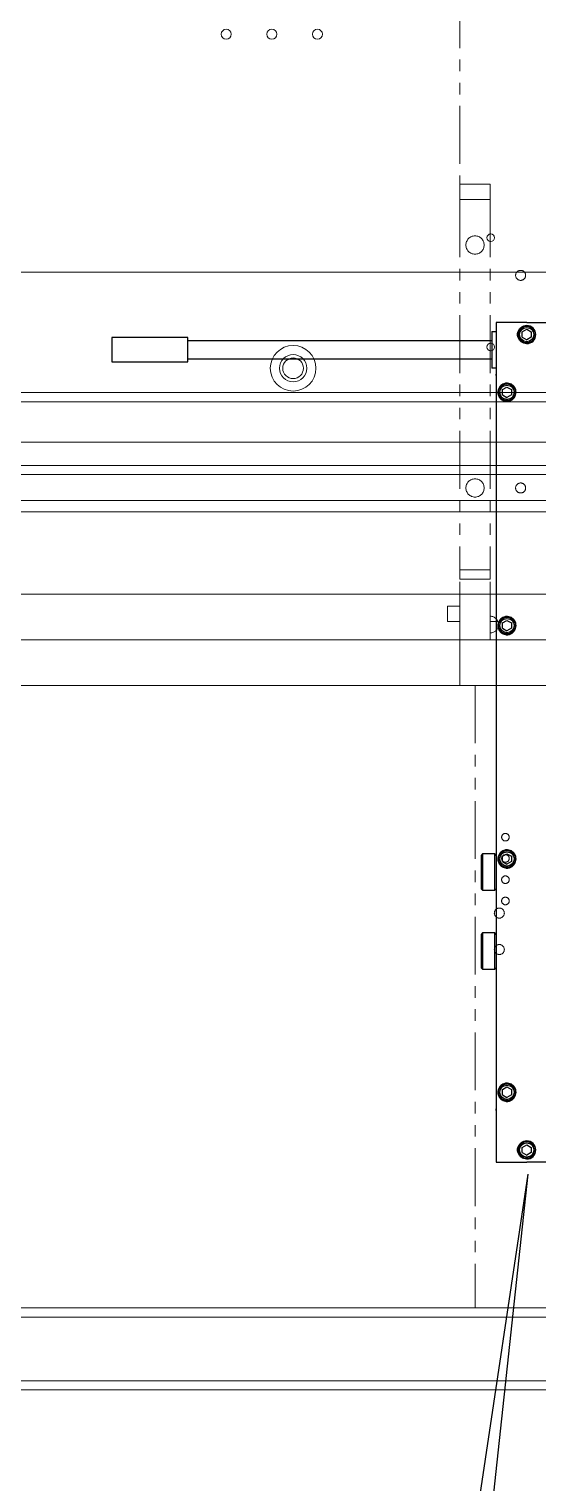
# Model space of a CAD drawing. Extents: x 500 to 100500, y -14500 to 21140.
# Drawn here: x 7254.6 to 7422, y -2721.7 to -2243 of the extents above; entities that cross this region are included whole.
import ezdxf

# ---------------------------------------------------------------- set-up
doc = ezdxf.new("R2010")
doc.units = 0
doc.linetypes.add('PHANTOM', pattern=[12.7, 6.35, -1.27, 1.27, -1.27, 1.27, -1.27])
doc.linetypes.add('SLD-Solid', pattern=[0])
doc.layers.get('0').update_dxf_attribs({"linetype": 'CONTINUOUS'})
doc.layers.add('D', color=7, linetype='CONTINUOUS')
doc.layers.add('MODEL', color=7, linetype='SLD-Solid', lineweight=15)

# ---------------------------------------------------------------- blocks, each defined once
blk = doc.blocks.new('KZXCVASDF123')
at = {"color": 7, "linetype": 'Continuous', "lineweight": 18}
for p, q in [((-57909.57, -66482.67, 21.36), (-57509.57, -66482.67, 21.36)), ((-58754.07, -66485.67, 21.36), (-56215.07, -66485.67, 21.36)), ((-58754.07, -66506.67, 21.36), (-56215.07, -66506.67, 21.36)), ((-58754.07, -66509.67, 21.36), (-56215.07, -66509.67, 21.36))]:
    blk.add_line(p, q, dxfattribs=at)
for centre, radius in [((-57751.57, -66364.67, 21.36), 1.65), ((-57736.57, -66364.67, 21.36), 1.65), ((-57721.57, -66364.67, 21.36), 1.65), ((-57664.57, -66431.67, 21.36), 1.25), ((-57729.57, -66474.67, 21.36), 7.5), ((-57664.57, -66467.67, 21.36), 1.25), ((-57729.57, -66474.67, 21.36), 4.5), ((-57729.57, -66474.67, 21.36), 3.4)]:
    blk.add_circle(centre, radius, dxfattribs=at)
blk = doc.blocks.new('KSLIDER')
at = {"color": 60, "linetype": 'PHANTOM', "lineweight": 18, "ltscale": 3}
for p, q in [((-53462.52, -64599.89, 21.36), (-53462.52, -64701.89, 21.36)), ((-53462.52, -64701.89, 21.36), (-53452.52, -64701.89, 21.36)), ((-53462.52, -64706.89, 21.36), (-53462.52, -64701.89, 21.36)), ((-53452.52, -64701.89, 21.36), (-53452.52, -64706.89, 21.36)), ((-53452.52, -64706.89, 21.36), (-53462.52, -64706.89, 21.36)), ((-53462.52, -64706.89, 21.36), (-53462.52, -64828.89, 21.36)), ((-53452.52, -64706.89, 21.36), (-53452.52, -64828.89, 21.36)), ((-53443.74, -64730.79, 21.36), (-53441.29, -64730.79, 21.36)), ((-53462.52, -64828.89, 21.36), (-53452.52, -64828.89, 21.36)), ((-53462.52, -64831.89, 21.36), (-53462.52, -64828.89, 21.36)), ((-53452.52, -64828.89, 21.36), (-53452.52, -64831.89, 21.36)), ((-53452.52, -64831.89, 21.36), (-53462.52, -64831.89, 21.36)), ((-53462.52, -64851.89, 21.36), (-53462.52, -64831.89, 21.36)), ((-53452.52, -64851.89, 21.36), (-53452.52, -64831.89, 21.36)), ((-53462.52, -64840.84, 21.36), (-53466.58, -64840.84, 21.36)), ((-53466.58, -64840.84, 21.36), (-53466.58, -64845.84, 21.36)), ((-53466.58, -64845.84, 21.36), (-53462.52, -64845.84, 21.36)), ((-53452.52, -64845.84, 21.36), (-53449.97, -64845.84, 21.36)), ((-53449.86, -64846.19, 21.36), (-53449.86, -64847.59, 21.36)), ((-53462.52, -64851.89, 21.36), (-53452.52, -64851.89, 21.36)), ((-53462.52, -64851.89, 21.36), (-53462.52, -64866.89, 21.36)), ((-53462.52, -64851.89, 21.36), (-52802.52, -64851.89, 21.36)), ((-53462.52, -64866.89, 21.36), (-52802.52, -64866.89, 21.36)), ((-53457.52, -64866.89, 21.36), (-53457.52, -65071.89, 21.36)), ((-53417.52, -64866.89, 21.36), (-53457.52, -64866.89, 21.36)), ((-53457.52, -65071.89, 21.36), (-52807.52, -65071.89, 21.36))]:
    blk.add_line(p, q, dxfattribs=at)
for centre, radius in [((-53457.52, -64721.89, 21.36), 3), ((-53442.52, -64731.89, 21.36), 1.65), ((-53457.52, -64801.89, 21.36), 3), ((-53442.52, -64801.89, 21.36), 1.65), ((-53447.52, -64916.89, 21.36), 1.25), ((-53447.52, -64923.89, 21.36), 1.25), ((-53447.52, -64930.89, 21.36), 1.25), ((-53447.52, -64937.89, 21.36), 1.25), ((-53449.52, -64941.89, 21.36), 1.65), ((-53449.52, -64953.89, 21.36), 1.65)]:
    blk.add_circle(centre, radius, dxfattribs=at)
blk.add_arc((-53452.52, -64846.89, 21.36), 2.75, 270, 90, dxfattribs=at)
blk = doc.blocks.new('KASDADS')
at = {"layer": 'MODEL', "color": 4}
for p, q in [((-52842.52, -66230.79, 21.36), (-52320.56, -66230.79, 21.36)), ((-52842.52, -66286.79, 21.36), (-51722.52, -66286.79, 21.36)), ((-52842.52, -66306.05, 21.36), (-51722.52, -66306.05, 21.36)), ((-52842.52, -66309.79, 21.36), (-52299.86, -66309.79, 21.36)), ((-52402.52, -66336.89, 21.36), (-52842.52, -66336.89, 21.36)), ((-52962.52, -66351.89, 21.36), (-52302.52, -66351.89, 21.36)), ((-52962.52, -66366.89, 21.36), (-52302.52, -66366.89, 21.36)), ((-52417.52, -66366.89, 21.36), (-52847.52, -66366.89, 21.36)), ((-52957.52, -66571.89, 21.36), (-52307.52, -66571.89, 21.36)), ((-53552.02, -66574.89, 21.36), (-51013.02, -66574.89, 21.36)), ((-53552.02, -66595.89, 21.36), (-51013.02, -66595.89, 21.36)), ((-53552.02, -66598.89, 21.36), (-51013.02, -66598.89, 21.36))]:
    blk.add_line(p, q, dxfattribs=at)
blk = doc.blocks.new('KJVision F')
at = {"color": 2, "linetype": 'Continuous', "lineweight": 25}
for p, q in [((8160.12, -70726.64, -10.47), (8160.12, -71003.14, -10.47)), ((8170.12, -70726.64, -10.47), (8160.12, -70726.64, -10.47)), ((8160.12, -70726.64, -10.47), (8160.12, -70727.64, -10.47)), ((8160.12, -70726.64, -10.47), (8160.12, -70726.64, -10.47)), ((8160.12, -70727.63, -10.47), (8160.12, -70727.64, -10.47)), ((8160.12, -70727.64, -10.47), (8160.12, -70727.64, -10.47)), ((8160.12, -70727.64, -10.47), (8160.12, -70743.64, -10.47)), ((8168.62, -70729.77, -10.47), (8170.12, -70728.9, -10.47)), ((8170.12, -70726.64, -10.47), (8300.12, -70726.64, -10.47)), ((8170.12, -70728.9, -10.47), (8171.62, -70729.77, -10.47)), ((8058.62, -70731.64, -10.47), (8033.62, -70731.64, -10.47)), ((8033.62, -70731.64, -10.47), (8033.62, -70739.64, -10.47)), ((8058.62, -70739.64, -10.47), (8058.62, -70731.64, -10.47)), ((8158.62, -70732.64, -10.47), (8058.62, -70732.64, -10.47)), ((8158.62, -70729.64, -10.47), (8160.12, -70729.64, -10.47)), ((8158.62, -70729.64, -10.47), (8158.62, -70741.64, -10.47)), ((8168.62, -70731.5, -10.47), (8168.62, -70729.77, -10.47)), ((8168.62, -70731.5, -10.47), (8170.12, -70732.37, -10.47)), ((8171.62, -70731.5, -10.47), (8170.12, -70732.37, -10.47)), ((8171.62, -70729.77, -10.47), (8171.62, -70731.5, -10.47)), ((8058.62, -70738.64, -10.47), (8158.62, -70738.64, -10.47)), ((8033.62, -70739.64, -10.47), (8058.62, -70739.64, -10.47)), ((8160.12, -70741.64, -10.47), (8158.62, -70741.64, -10.47)), ((8160.12, -70743.64, -10.47), (8160.12, -70743.64, -10.47)), ((8160.12, -70744.14, -10.47), (8160.12, -70743.64, -10.47)), ((8160.12, -70744.14, -10.47), (8160.12, -70985.64, -10.47)), ((8160.12, -70744.14, -10.47), (8160.12, -70744.14, -10.47)), ((8162.12, -70748.77, -10.47), (8163.62, -70747.9, -10.47)), ((8163.62, -70747.9, -10.47), (8165.12, -70748.77, -10.47)), ((8162.12, -70750.5, -10.47), (8162.12, -70748.77, -10.47)), ((8162.12, -70750.5, -10.47), (8163.62, -70751.37, -10.47)), ((8165.12, -70750.5, -10.47), (8163.62, -70751.37, -10.47)), ((8165.12, -70748.77, -10.47), (8165.12, -70750.5, -10.47)), ((8162.12, -70825.6, -10.47), (8163.62, -70824.74, -10.47)), ((8163.62, -70824.74, -10.47), (8165.12, -70825.6, -10.47)), ((8162.12, -70827.34, -10.47), (8162.12, -70825.6, -10.47)), ((8162.12, -70827.34, -10.47), (8163.62, -70828.2, -10.47)), ((8165.12, -70827.34, -10.47), (8163.62, -70828.2, -10.47)), ((8165.12, -70825.6, -10.47), (8165.12, -70827.34, -10.47)), ((8155.62, -70901.64, -10.47), (8155.12, -70902.14, -10.47)), ((8159.62, -70901.64, -10.47), (8155.62, -70901.64, -10.47)), ((8155.62, -70901.64, -10.47), (8155.62, -70913.64, -10.47)), ((8160.12, -70902.14, -10.47), (8159.62, -70901.64, -10.47)), ((8159.62, -70913.64, -10.47), (8159.62, -70901.64, -10.47)), ((8162.12, -70902.44, -10.47), (8163.62, -70901.57, -10.47)), ((8163.62, -70901.57, -10.47), (8165.12, -70902.44, -10.47)), ((8155.12, -70902.14, -10.47), (8155.12, -70913.14, -10.47)), ((8162.12, -70904.17, -10.47), (8162.12, -70902.44, -10.47)), ((8162.12, -70904.17, -10.47), (8163.62, -70905.04, -10.47)), ((8165.12, -70904.17, -10.47), (8163.62, -70905.04, -10.47)), ((8165.12, -70902.44, -10.47), (8165.12, -70904.17, -10.47)), ((8155.12, -70913.14, -10.47), (8155.62, -70913.64, -10.47)), ((8155.62, -70913.64, -10.47), (8159.62, -70913.64, -10.47)), ((8159.62, -70913.64, -10.47), (8160.12, -70913.14, -10.47)), ((8155.62, -70927.64, -10.47), (8155.12, -70928.14, -10.47)), ((8155.12, -70928.14, -10.47), (8155.12, -70939.14, -10.47)), ((8159.62, -70927.64, -10.47), (8155.62, -70927.64, -10.47)), ((8155.62, -70927.64, -10.47), (8155.62, -70939.64, -10.47)), ((8160.12, -70928.14, -10.47), (8159.62, -70927.64, -10.47)), ((8159.62, -70939.64, -10.47), (8159.62, -70927.64, -10.47)), ((8155.12, -70939.14, -10.47), (8155.62, -70939.64, -10.47)), ((8155.62, -70939.64, -10.47), (8159.62, -70939.64, -10.47)), ((8159.62, -70939.64, -10.47), (8160.12, -70939.14, -10.47)), ((8162.12, -70979.27, -10.47), (8163.62, -70978.4, -10.47)), ((8163.62, -70978.4, -10.47), (8165.12, -70979.27, -10.47)), ((8162.12, -70981, -10.47), (8162.12, -70979.27, -10.47)), ((8162.12, -70981, -10.47), (8163.62, -70981.87, -10.47)), ((8165.12, -70981, -10.47), (8163.62, -70981.87, -10.47)), ((8165.12, -70979.27, -10.47), (8165.12, -70981, -10.47)), ((8160.12, -70985.64, -10.47), (8160.12, -70985.64, -10.47)), ((8160.12, -70986.14, -10.47), (8160.12, -70985.64, -10.47)), ((8160.12, -70986.14, -10.47), (8160.12, -71002.14, -10.47)), ((8160.12, -70986.14, -10.47), (8160.12, -70986.14, -10.47)), ((8168.62, -70998.27, -10.47), (8170.12, -70997.4, -10.47)), ((8170.12, -70997.4, -10.47), (8171.62, -70998.27, -10.47)), ((8160.12, -71002.14, -10.47), (8160.12, -71002.14, -10.47)), ((8160.12, -71002.14, -10.47), (8160.12, -71002.14, -10.47)), ((8168.62, -71000, -10.47), (8168.62, -70998.27, -10.47)), ((8168.62, -71000, -10.47), (8170.12, -71000.87, -10.47)), ((8171.62, -71000, -10.47), (8170.12, -71000.87, -10.47)), ((8171.62, -70998.27, -10.47), (8171.62, -71000, -10.47)), ((8160.12, -71003.14, -10.47), (8170.12, -71003.14, -10.47)), ((8300.12, -71003.14, -10.47), (8170.12, -71003.14, -10.47))]:
    blk.add_line(p, q, dxfattribs=at)
at = {"color": 2}
for p in [(7970.62, -72337.14, -10.47), (8127.62, -71407.14, -10.47)]:
    blk.add_line(p, (8170.62, -71007.14, -10.47), dxfattribs=at)
at = {"color": 2, "linetype": 'Continuous', "lineweight": 25}
for centre, radius in [((8170.12, -70730.64, -10.47), 2.75), ((8170.12, -70730.64, -10.47), 2.35), ((8163.62, -70749.64, -10.47), 2.75), ((8163.62, -70749.64, -10.47), 2.35), ((8163.62, -70826.47, -10.47), 2.75), ((8163.62, -70826.47, -10.47), 2.35), ((8163.62, -70903.3, -10.47), 2.75), ((8163.62, -70903.3, -10.47), 2.35), ((8163.62, -70980.14, -10.47), 2.75), ((8163.62, -70980.14, -10.47), 2.35), ((8170.12, -70999.14, -10.47), 2.75), ((8170.12, -70999.14, -10.47), 2.35)]:
    blk.add_circle(centre, radius, dxfattribs=at)
for centre in [(8170.12, -70730.64, -10.47), (8170.12, -70999.14, -10.47)]:
    blk.add_arc(centre, 3, 270, 90, dxfattribs=at)
for points, knots in [([(8170.12, -70733.64, -10.47), (8169.79, -70733.6, -10.47), (8169.13, -70733.54, -10.47), (8168.25, -70733.05, -10.47), (8167.56, -70732.31, -10.47), (8167.15, -70731.37, -10.47), (8167.08, -70730.36, -10.47), (8167.33, -70729.39, -10.47), (8167.88, -70728.56, -10.47), (8168.68, -70727.94, -10.47), (8169.48, -70727.67, -10.47), (8169.97, -70727.64, -10.47), (8170.12, -70727.64, -10.47)], [0, 0, 0, 0, 0.104157, 0.20821, 0.314967, 0.424079, 0.530103, 0.632333, 0.736, 0.843986, 0.952648, 1, 1, 1, 1]), ([(8161.75, -70751.98, -10.47), (8161.44, -70751.67, -10.47), (8161, -70751.24, -10.47), (8160.72, -70750.45, -10.47), (8160.63, -70749.96, -10.47), (8160.62, -70749.58, -10.47), (8160.65, -70749.21, -10.47), (8160.74, -70748.77, -10.47), (8160.95, -70748.21, -10.47), (8161.47, -70747.44, -10.47), (8162.4, -70746.78, -10.47), (8163.63, -70746.57, -10.47), (8164.65, -70746.77, -10.47), (8165.46, -70747.21, -10.47), (8166.11, -70747.87, -10.47), (8166.53, -70748.73, -10.47), (8166.67, -70749.68, -10.47), (8166.5, -70750.66, -10.47), (8165.99, -70751.59, -10.47), (8165.16, -70752.29, -10.47), (8164.13, -70752.66, -10.47), (8162.87, -70752.66, -10.47), (8162.18, -70752.24, -10.47), (8161.75, -70751.98, -10.47)], [0, 0, 0, 0, 0.087908, 0.1243727, 0.1433489, 0.1579927, 0.1725788, 0.1918674, 0.2230663, 0.2769971, 0.3744226, 0.4463081, 0.493478, 0.5360369, 0.5768432, 0.6172193, 0.6576235, 0.6986551, 0.7425444, 0.792969, 0.8431141, 0.9039171, 1, 1, 1, 1]), ([(8161.75, -70828.81, -10.47), (8161.44, -70828.51, -10.47), (8161, -70828.07, -10.47), (8160.72, -70827.28, -10.47), (8160.63, -70826.8, -10.47), (8160.62, -70826.42, -10.47), (8160.65, -70826.04, -10.47), (8160.74, -70825.61, -10.47), (8160.95, -70825.05, -10.47), (8161.47, -70824.28, -10.47), (8162.4, -70823.62, -10.47), (8163.63, -70823.4, -10.47), (8164.65, -70823.6, -10.47), (8165.46, -70824.04, -10.47), (8166.11, -70824.71, -10.47), (8166.53, -70825.56, -10.47), (8166.67, -70826.51, -10.47), (8166.5, -70827.49, -10.47), (8165.99, -70828.42, -10.47), (8165.16, -70829.12, -10.47), (8164.13, -70829.49, -10.47), (8162.87, -70829.49, -10.47), (8162.18, -70829.07, -10.47), (8161.75, -70828.81, -10.47)], [0, 0, 0, 0, 0.087908, 0.124373, 0.143349, 0.157993, 0.172579, 0.191867, 0.223066, 0.276997, 0.374423, 0.446308, 0.493478, 0.536037, 0.576843, 0.617219, 0.657624, 0.698655, 0.742544, 0.792969, 0.843114, 0.903917, 1, 1, 1, 1]), ([(8161.75, -70905.65, -10.47), (8161.44, -70905.34, -10.47), (8161, -70904.9, -10.47), (8160.72, -70904.12, -10.47), (8160.63, -70903.63, -10.47), (8160.62, -70903.25, -10.47), (8160.65, -70902.88, -10.47), (8160.74, -70902.44, -10.47), (8160.95, -70901.88, -10.47), (8161.47, -70901.11, -10.47), (8162.4, -70900.45, -10.47), (8163.63, -70900.24, -10.47), (8164.65, -70900.44, -10.47), (8165.46, -70900.87, -10.47), (8166.11, -70901.54, -10.47), (8166.53, -70902.39, -10.47), (8166.67, -70903.35, -10.47), (8166.5, -70904.33, -10.47), (8165.99, -70905.25, -10.47), (8165.16, -70905.95, -10.47), (8164.13, -70906.32, -10.47), (8162.87, -70906.33, -10.47), (8162.18, -70905.91, -10.47), (8161.75, -70905.65, -10.47)], [0, 0, 0, 0, 0.087908, 0.1243727, 0.1433489, 0.1579927, 0.1725788, 0.1918674, 0.2230663, 0.2769971, 0.3744226, 0.4463081, 0.493478, 0.5360369, 0.5768432, 0.6172193, 0.6576235, 0.6986551, 0.7425444, 0.792969, 0.8431141, 0.9039171, 1, 1, 1, 1]), ([(8161.75, -70982.48, -10.47), (8161.44, -70982.17, -10.47), (8161, -70981.74, -10.47), (8160.72, -70980.95, -10.47), (8160.63, -70980.46, -10.47), (8160.62, -70980.08, -10.47), (8160.65, -70979.71, -10.47), (8160.74, -70979.27, -10.47), (8160.95, -70978.71, -10.47), (8161.47, -70977.94, -10.47), (8162.4, -70977.28, -10.47), (8163.63, -70977.07, -10.47), (8164.65, -70977.27, -10.47), (8165.46, -70977.71, -10.47), (8166.11, -70978.37, -10.47), (8166.53, -70979.23, -10.47), (8166.67, -70980.18, -10.47), (8166.5, -70981.16, -10.47), (8165.99, -70982.09, -10.47), (8165.16, -70982.79, -10.47), (8164.13, -70983.16, -10.47), (8162.87, -70983.16, -10.47), (8162.18, -70982.74, -10.47), (8161.75, -70982.48, -10.47)], [0, 0, 0, 0, 0.087908, 0.124373, 0.143349, 0.157993, 0.172579, 0.191867, 0.223066, 0.276997, 0.374423, 0.446308, 0.493478, 0.536037, 0.576843, 0.617219, 0.657624, 0.698655, 0.742544, 0.792969, 0.843114, 0.903917, 1, 1, 1, 1]), ([(8170.12, -71002.14, -10.47), (8169.79, -71002.1, -10.47), (8169.13, -71002.04, -10.47), (8168.25, -71001.55, -10.47), (8167.56, -71000.81, -10.47), (8167.15, -70999.87, -10.47), (8167.08, -70998.86, -10.47), (8167.33, -70997.89, -10.47), (8167.88, -70997.06, -10.47), (8168.68, -70996.44, -10.47), (8169.48, -70996.17, -10.47), (8169.97, -70996.14, -10.47), (8170.12, -70996.14, -10.47)], [0, 0, 0, 0, 0.104157, 0.20821, 0.314967, 0.424079, 0.530103, 0.632333, 0.736, 0.843986, 0.952648, 1, 1, 1, 1])]:
    blk.add_open_spline(points, degree=3, knots=knots, dxfattribs=at)

msp = doc.modelspace()

# ---------------------------------------------------------------- block references
msp.add_blockref('KJVision F', (-751.77, 68387.03, -65.34))
at = {"layer": 'D', "color": 1}
for name, p in [('KZXCVASDF123', (65071.07, 64119.97, -31.83)), ('KASDADS', (59866.51, 63907.78, -97.17)), ('KSLIDER', (60858.86, 62407.78, -162.52))]:
    msp.add_blockref(name, p, dxfattribs=at)

doc.saveas('drawing.dxf')
